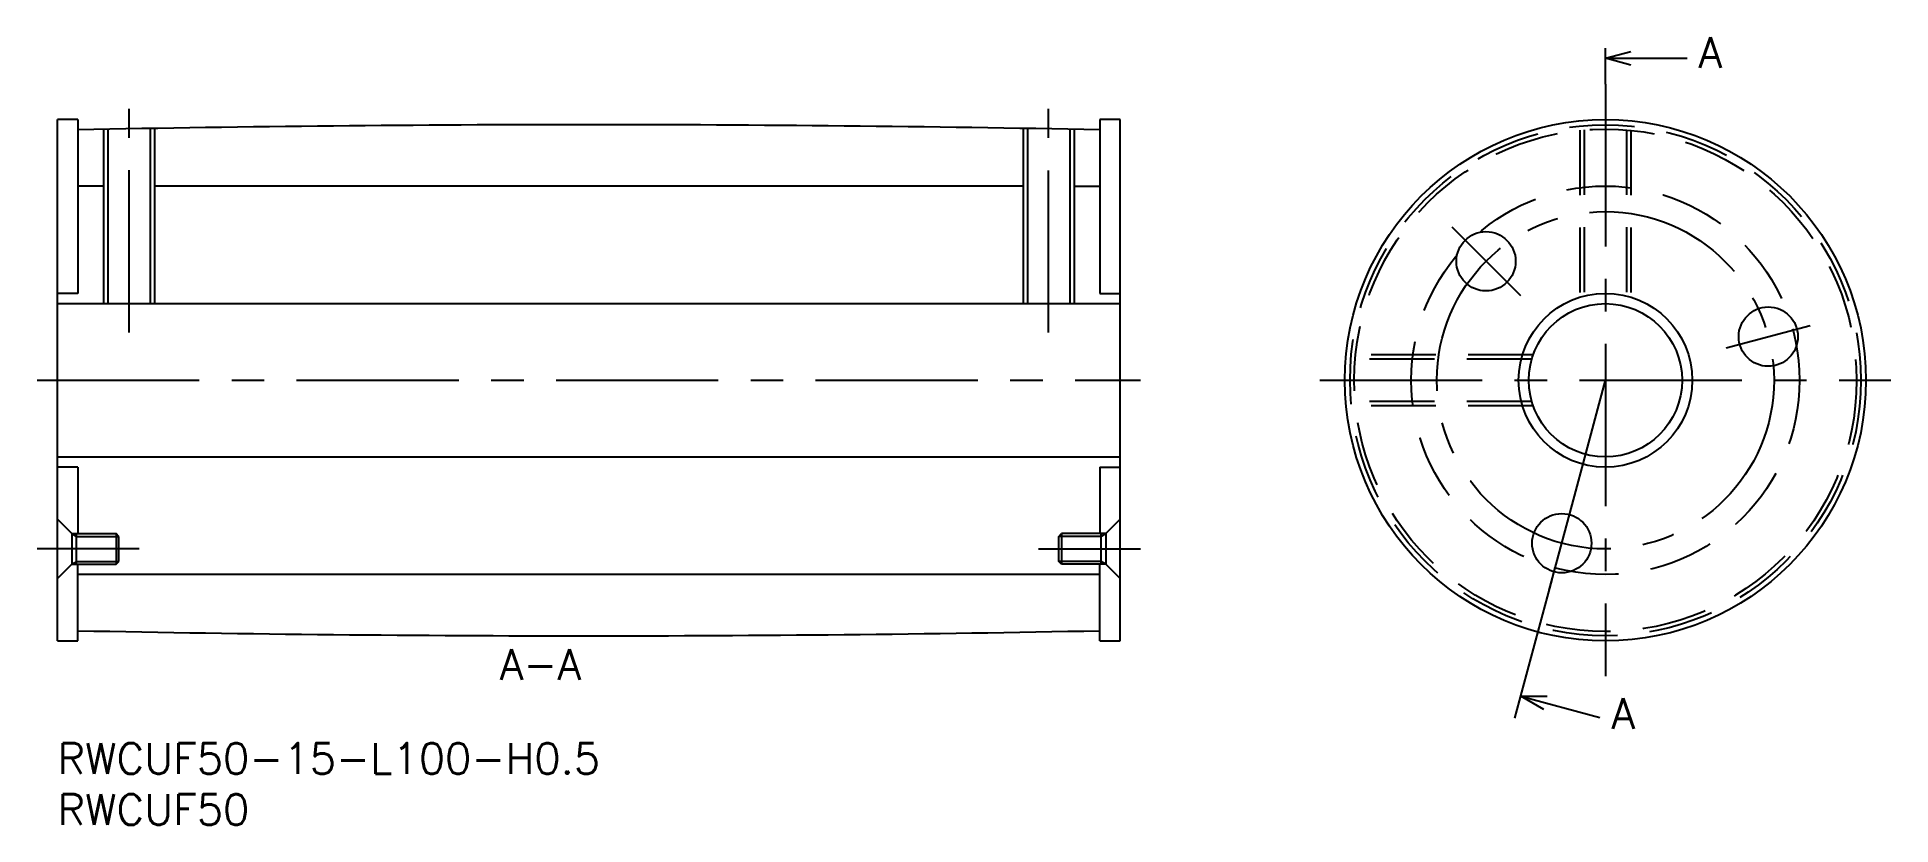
# Model space of a CAD drawing. Extents: x -2 to 179, y -8 to 69.
import ezdxf

# ---------------------------------------------------------------- set-up
doc = ezdxf.new("R2010")
doc.units = 0
doc.header["$LTSCALE"] = 0.5
doc.linetypes.add('CENTER', pattern=[50.8, 31.75, -6.35, 6.35, -6.35])
doc.linetypes.add('DASHED', pattern=[19.05, 12.7, -6.35])
for name, color, linetype in [('MSM_CENTER', 1, 'CENTER'), ('MSM_CONTINUOUS', 7, 'CONTINUOUS'), ('MSM_DASHED', 4, 'DASHED'), ('MSM_NARROW', 5, 'CONTINUOUS'), ('MSM_PART_NUMBER', 7, 'CONTINUOUS')]:
    doc.layers.add(name, color=color, linetype=linetype)
doc.styles.get("Standard").update_dxf_attribs({"font": 'txt.shx', "height": 3, "bigfont": 'bigfont.shx'})

# ---------------------------------------------------------------- blocks, each defined once
blk = doc.blocks.new('*U5')
at = {"layer": 'MSM_PART_NUMBER'}
blk.add_text('RWCUF50-15-L100-H0.5', height=3, dxfattribs=at).set_placement((0, -3))
blk = doc.blocks.new('*U6')
at = {"layer": 'MSM_PART_NUMBER'}
blk.add_text('RWCUF50', height=3, dxfattribs=at).set_placement((0, -8))
blk = doc.blocks.new('*U7')
at = {"layer": 'MSM_CONTINUOUS'}
blk.add_text('A', height=3, dxfattribs=at).set_placement((160.61, 66.08))
blk = doc.blocks.new('*U8')
at = {"layer": 'MSM_CONTINUOUS'}
blk.add_text('A', height=3, dxfattribs=at).set_placement((152.09, 1.39))
blk = doc.blocks.new('*U9')
at = {"layer": 'MSM_CONTINUOUS'}
blk.add_text('A-A', height=3, dxfattribs=at).set_placement((43.28, 6.2))

msp = doc.modelspace()

# ---------------------------------------------------------------- linework, layer by layer
at = {"layer": 'MSM_CENTER'}
for p, q in [((151.5, 64.46), (151.5, 6.54)), ((7, 40.18), (7, 62.07)), ((97, 40.16), (97, 62.07)), ((136.47, 50.52), (143.19, 43.81)), ((163.33, 38.67), (171.54, 40.87)), ((-2, 35.5), (106, 35.5)), ((123.56, 35.5), (179.44, 35.5)), ((146, 14.97), (148.46, 24.15)), ((8, 19), (-2, 19)), ((96, 19), (106, 19))]:
    msp.add_line(p, q, dxfattribs=at)
msp.add_circle((151.5, 35.5), 16.5, dxfattribs=at)
at = {"layer": 'MSM_CONTINUOUS'}
for p, q in [((151.5, 64.46), (151.5, 68)), ((151.5, 67), (154, 67.67)), ((151.5, 67), (159.5, 67)), ((154, 66.33), (151.5, 67)), ((2, 61), (0, 61)), ((0, 10), (0, 61)), ((2, 61), (2, 44)), ((4.93, 60.06), (4.93, 43)), ((9.07, 60.13), (9.07, 43)), ((94.93, 60.13), (94.93, 43)), ((99.07, 60.06), (99.07, 43)), ((104, 61), (102, 61)), ((102, 61), (102, 44)), ((104, 10), (104, 61)), ((4.5, 54.5), (2, 54.5)), ((94.5, 54.5), (9.5, 54.5)), ((99.5, 54.5), (102, 54.5)), ((2, 44), (0, 44)), ((102, 44), (104, 44)), ((0, 43), (104, 43)), ((148.46, 24.15), (151.5, 35.5)), ((0, 28), (104, 28)), ((2, 27), (0, 27)), ((2, 27), (2, 20.5)), ((102, 27), (104, 27)), ((102, 27), (102, 20.5)), ((0, 21.9), (1.4, 20.5)), ((104, 21.9), (102.6, 20.5)), ((1.4, 20.5), (1.4, 17.5)), ((1.4, 20.5), (5.73, 20.5)), ((1.87, 17.5), (1.87, 20.5)), ((5.73, 20.5), (5.73, 17.5)), ((6, 20.23), (5.73, 20.5)), ((6, 17.77), (6, 20.23)), ((98, 20.23), (98.27, 20.5)), ((98, 17.77), (98, 20.23)), ((98.27, 20.5), (98.27, 17.5)), ((102.6, 20.5), (98.27, 20.5)), ((102.13, 17.5), (102.13, 20.5)), ((102.6, 20.5), (102.6, 17.5)), ((0, 16.1), (1.4, 17.5)), ((1.4, 17.5), (5.73, 17.5)), ((2, 10), (2, 17.5)), ((102, 16.5), (2, 16.5)), ((5.73, 17.5), (6, 17.77)), ((98.27, 17.5), (98, 17.77)), ((102.6, 17.5), (98.27, 17.5)), ((102, 10), (102, 17.5)), ((104, 16.1), (102.6, 17.5)), ((142.64, 2.45), (146.28, 16.02)), ((0, 10), (2, 10)), ((102, 10), (104, 10)), ((145.46, 3.29), (143.22, 4.58)), ((143.22, 4.58), (145.8, 4.58)), ((143.22, 4.58), (150.94, 2.51))]:
    msp.add_line(p, q, dxfattribs=at)
for centre, radius in [((151.5, 35.5), 25.5), ((139.81, 47.14), 2.9), ((151.5, 35.5), 8.5), ((151.5, 35.5), 7.5), ((167.44, 39.77), 2.9), ((147.23, 19.56), 2.9)]:
    msp.add_circle(centre, radius, dxfattribs=at)
for centre, start, end in [((52, -2439.75), 88.85412, 91.14588), ((52, 2510.75), 268.85412, 271.14588)]:
    msp.add_arc(centre, 2500.25, start, end, dxfattribs=at)
at = {"layer": 'MSM_DASHED'}
for p, q in [((149, 59.96), (149, 42.57)), ((149.43, 60), (149.43, 42.71)), ((153.57, 60), (153.57, 42.71)), ((154, 59.96), (154, 42.57)), ((144.29, 37.57), (127, 37.57)), ((144.43, 38), (127.04, 38)), ((144.29, 33.43), (127, 33.43)), ((144.43, 33), (127.04, 33))]:
    msp.add_line(p, q, dxfattribs=at)
for radius in [25, 24.58, 19]:
    msp.add_circle((151.5, 35.5), radius, dxfattribs=at)
at = {"layer": 'MSM_NARROW'}
for p, q in [((4.5, 60.05), (4.5, 43)), ((9.5, 60.14), (9.5, 43)), ((94.5, 60.14), (94.5, 43)), ((99.5, 60.05), (99.5, 43)), ((1.4, 20.5), (1.87, 20.23)), ((1.87, 20.23), (6, 20.23)), ((102.13, 20.23), (98, 20.23)), ((102.6, 20.5), (102.13, 20.23)), ((1.4, 17.5), (1.87, 17.77)), ((1.87, 17.77), (6, 17.77)), ((102.13, 17.77), (98, 17.77)), ((102.6, 17.5), (102.13, 17.77))]:
    msp.add_line(p, q, dxfattribs=at)

# ---------------------------------------------------------------- block references
at = {"layer": 'MSM_CONTINUOUS'}
for name in ['*U7', '*U9', '*U8', '*U5', '*U6']:
    msp.add_blockref(name, (0, 0), dxfattribs=at)

doc.saveas('drawing.dxf')
